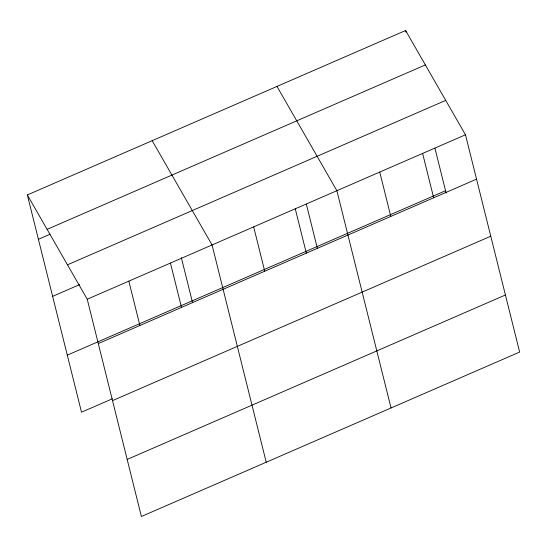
<?xml version="1.0" encoding="UTF-8"?>
<svg xmlns="http://www.w3.org/2000/svg" width="547" height="547" viewBox="0 0 547 547"><rect width="100%" height="100%" fill="white"/><g stroke="black" fill="none" stroke-linecap="round" stroke-linejoin="round"><path stroke-width="0.82" d="M27.35 194.944L405.601 30.509L465.483 134.794L519.65 352.056L141.399 516.491L87.233 299.23L27.35 194.944L81.517 412.206L112.34 398.804M47.11 229.357L425.361 64.922M38.406 239.292L49.968 234.273M67.472 264.816L445.723 100.381M52.635 296.358L79.602 284.631M87.233 299.23L465.483 134.794M67.295 355.147L445.538 190.712M98.289 343.578L476.54 179.142M112.518 400.643L490.768 236.208M127.177 459.432L505.421 294.997M276.994 86.419L336.877 190.705L391.043 407.959M152.169 140.682L212.058 244.967L266.225 462.229M405.601 30.509L406.011 32.157M434.954 148.251L446.147 193.153M422.612 153.434L433.668 197.782M379.748 172.066L390.804 216.421M306.347 204.161L317.342 248.249M295.271 208.79L306.327 253.138M253.664 226.882L264.721 271.23M181.324 257.603L192.523 302.512M170.445 263.052L181.508 307.407M128.839 281.144L139.895 325.492"/></g></svg>
